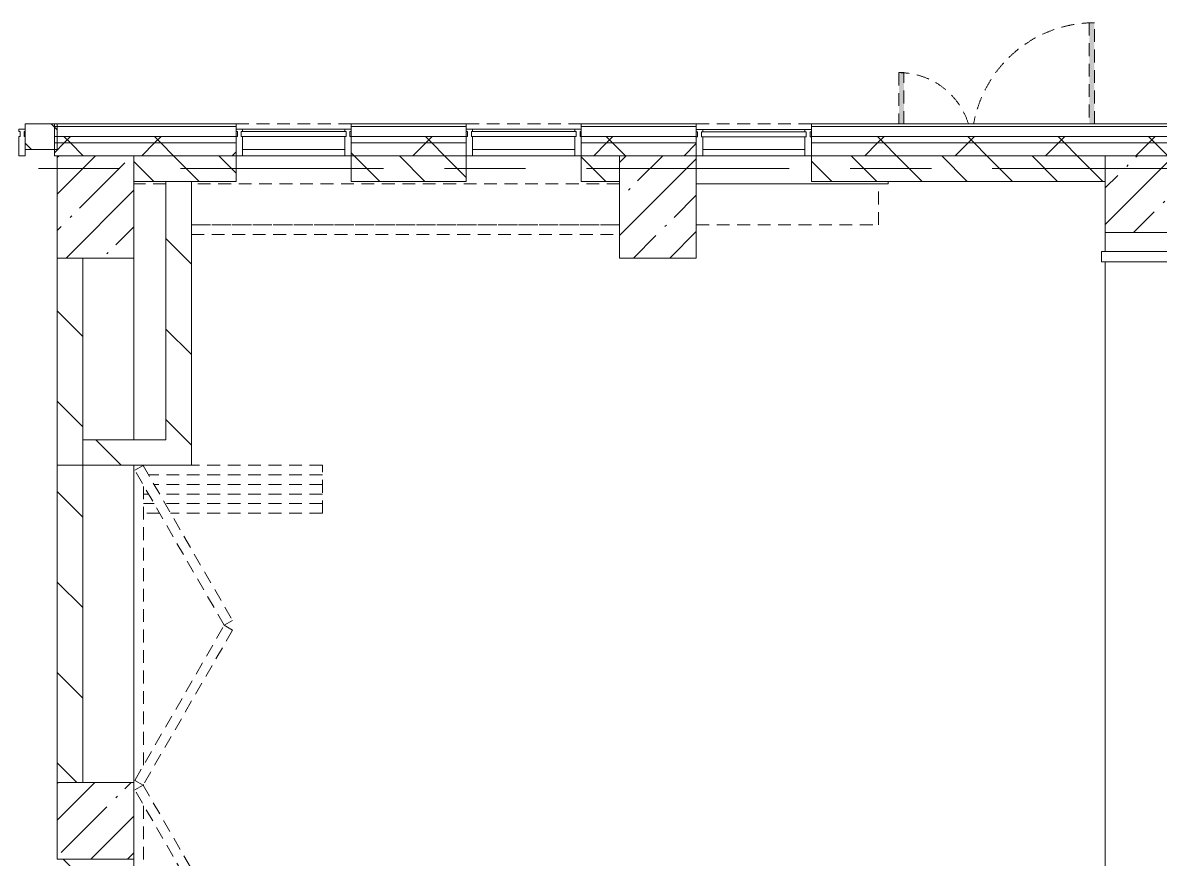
# Model space of a CAD drawing. Header units: millimetres. Extents: x 81037 to 284518, y -8553 to 29000.
# Drawn here: x 170948 to 179848, y 21600 to 28140 of the extents above; entities that cross this region are included whole.
import ezdxf

# ---------------------------------------------------------------- set-up
doc = ezdxf.new("R2010")
doc.units = ezdxf.units.MM
doc.linetypes.add('200_ШТРИХ__ш1_п0_6_', pattern=[160, 100, -60])
doc.linetypes.add('Осевая', pattern=[3175, 635, -476.25, 1587.5, -476.25])
for name, color, linetype, lineweight in [('A-DETL-MBND-1', 7, '200_ШТРИХ__ш1_п0_6_', 9), ('A-GLAZ-CURT-1', 7, 'Continuous', 5), ('A-GLAZ-CWMG-2', 7, 'Continuous', 5), ('A-WALL', 7, 'Continuous', 9), ('A-WALL-4', 7, 'Continuous', 5), ('I-WALL-6', 7, 'Continuous', 5), ('S-COLS-1', 7, 'Continuous', 5), ('S-STRS-1', 7, 'Continuous', 5), ('Оси', 7, 'Continuous', 9), ('Оси-2', 7, 'Осевая', 9)]:
    doc.layers.add(name, color=color, linetype=linetype, lineweight=lineweight)
doc.layers.add('A-FLOR-2', color=7, linetype='Continuous', lineweight=5, true_color=0xaaaaaa)
pattern_1 = [(45, (157507.65, 0), (-353.5534, 353.5534), []), (135, (157507.65, 0), (-353.5534, -353.5534), [])]
pattern_2 = [(135, (157507.65, 0), (-176.7767, -176.7767), [])]
pattern_3 = [(135, (157507.65, 0), (-353.553, -353.553), [])]

# ---------------------------------------------------------------- blocks, each defined once
blk = doc.blocks.new('BSC_Колонна _Прямоугольная - 600х800-24078684-2_1_3_птичка')
at = {"layer": 'S-COLS-1'}
h = blk.add_hatch(dxfattribs=at)
h.set_pattern_fill('FP_70', color=256, style=0, pattern_type=2)
h.set_pattern_definition([(45, (-14010, -26700), (-285.123, 285.123), []), (45, (-13724.88, -26700), (-285.123, 285.123), [504.031, -100.806, 16.764, -84.042])])
h.paths.add_polyline_path([(300, -400), (300, 400), (-300, 400), (-300, -400)])
for p, q in [((300, 400), (-300, 400)), ((-300, 400), (-300, -400)), ((300, -400), (300, 400)), ((-300, -400), (300, -400))]:
    blk.add_line(p, q, dxfattribs=at)
blk = doc.blocks.new('BSC_Колонна _Прямоугольная - 600х600-V56-2_1_3_птичка')
at = {"layer": 'S-COLS-1'}
h = blk.add_hatch(dxfattribs=at)
h.set_pattern_fill('FP_74', color=256, style=0, pattern_type=2)
h.set_pattern_definition([(45, (-14010, -21900), (-285.123, 285.123), []), (45, (-13724.88, -21900), (-285.123, 285.123), [504.031, -100.806, 16.764, -84.042])])
h.paths.add_polyline_path([(-300, -300), (300, -300), (300, 300), (-300, 300)])
for p, q in [((300, 300), (-300, 300)), ((-300, 300), (-300, -300)), ((300, -300), (300, 300)), ((-300, -300), (300, -300))]:
    blk.add_line(p, q, dxfattribs=at)
blk = doc.blocks.new('Прямоугольный импост - Импост структурный с накладкой - 190мм-22856075-2_1_3_птичка')
at = {"layer": 'A-GLAZ-CWMG-2'}
for p, q in [((0, 190), (-50, 190)), ((-50, 190), (-50, 40)), ((0, 40), (0, 190)), ((-50, 40), (-40, 40)), ((-40, 0), (-50, 0)), ((-50, 0), (-50, -17)), ((-40, 40), (-40, 0)), ((-10, 0), (-10, 40)), ((-10, 40), (0, 40)), ((0, 0), (-10, 0)), ((0, -17), (0, 0)), ((-50, -17), (0, -17))]:
    blk.add_line(p, q, dxfattribs=at)
blk = doc.blocks.new('Прямоугольный импост - Импост структурный с накладкой - 190мм-V62-2_1_3_птичка')
at = {"layer": 'A-GLAZ-CWMG-2'}
for p, q in [((0, 190), (-50, 190)), ((-50, 190), (-50, 40)), ((0, 40), (0, 188.3)), ((-50, 40), (-40, 40)), ((-40, 0), (-50, 0)), ((-50, 0), (-50, -17)), ((-40, 40), (-40, 0)), ((-10, 0), (-10, 40)), ((-10, 40), (0, 40)), ((0, 0), (-10, 0)), ((0, -17), (0, 0)), ((-50, -17), (0, -17))]:
    blk.add_line(p, q, dxfattribs=at)
blk = doc.blocks.new('Прямоугольный импост - Импост структурный с накладкой - 190мм-22856073-2_1_3_птичка')
at = {"layer": 'A-GLAZ-CWMG-2'}
for p, q in [((-50, 40), (-50, 190)), ((-50, 190), (0, 190)), ((0, 190), (0, 40)), ((-40, 40), (-50, 40)), ((-50, -17), (-50, 0)), ((-50, 0), (-40, 0)), ((-40, 0), (-40, 40)), ((-10, 40), (-10, 0)), ((0, 40), (-10, 40)), ((-10, 0), (0, 0)), ((0, 0), (0, -17)), ((0, -17), (-50, -17))]:
    blk.add_line(p, q, dxfattribs=at)
blk = doc.blocks.new('Системная панель - Стекло - 40мм-V79-2_1_3_птичка')
at = {"layer": 'A-GLAZ-CURT-1'}
h = blk.add_hatch(dxfattribs=at)
h.set_pattern_fill('FP_98', color=256, style=0, pattern_type=2)
h.set_pattern_definition([(45, (-17860.3, -26790), (-1414.21, 1414.21), [1000, -3000]), (45, (-18860.3, -27290), (-1414.21, 1414.21), [3000, -1000]), (45, (-16860.3, -27790), (-1414.21, 1414.21), [1000, -3000])])
h.paths.add_polyline_path([(-410, -40), (410, -40), (410, 0), (-410, 0)])
for p, q in [((410, 0), (-410, 0)), ((-410, 0), (-410, -40)), ((-410, -40), (410, -40)), ((410, -40), (410, 0))]:
    blk.add_line(p, q, dxfattribs=at)
blk = doc.blocks.new('Системная панель - Стекло - 40мм-V80-2_1_3_птичка')
at = {"layer": 'A-GLAZ-CURT-1'}
for p, q in [((410, 0), (-410, 0)), ((-410, 0), (-410, -40)), ((-410, -40), (410, -40)), ((410, -40), (410, 0))]:
    blk.add_line(p, q, dxfattribs=at)
blk = doc.blocks.new('Прямоугольный импост - Импост структурный с накладкой - 160мм Темный-33186089-2_1_3_птичка')
at = {"layer": 'A-GLAZ-CWMG-2'}
for p, q in [((16960.3, 27307), (17760.3, 27307)), ((16960.3, 27150), (17760.3, 27150))]:
    blk.add_line(p, q, dxfattribs=at)
blk = doc.blocks.new('DOR__перегородка__Прямоугольная - ТП-2_ Вн_ДПГ_9480х4200h_2-23998078-2_1_3_птичка')
at = {"layer": 'A-DETL-MBND-1'}
for p, q in [((3.4, -75), (1987.4, -75)), ((1981.6, -71.7), (2019.1, -6.7)), ((3193.9, -771.8), (1981.6, -71.7)), ((2019.1, -6.7), (3231.5, -706.9)), ((2137.4, -75), (4324.5, -75)), ((3230.4, -706.9), (4442.7, -6.7)), ((4480.3, -71.7), (3267.9, -771.8)), ((4442.7, -6.7), (4480.3, -71.7)), ((4474.5, -75), (4486.7, -75)), ((4480.9, -71.7), (4518.4, -6.7)), ((5693.3, -771.8), (4480.9, -71.7)), ((4518.4, -6.7), (5730.8, -706.9)), ((4636.7, -75), (6823.8, -75)), ((5729.7, -706.9), (6942.1, -6.7)), ((6979.6, -71.7), (5767.3, -771.8)), ((6942.1, -6.7), (6979.6, -71.7)), ((6973.8, -75), (6985, -75)), ((6979.2, -71.7), (7016.7, -6.7)), ((8191.6, -771.8), (6979.2, -71.7)), ((7016.7, -6.7), (8229.1, -706.9)), ((7135, -75), (9323.2, -75)), ((8229.1, -706.9), (9441.4, -6.7)), ((9478.9, -71.7), (8266.6, -771.8)), ((9105.2, -200.9), (9105.2, -75)), ((9180.2, -157.6), (9180.2, -75)), ((9255.2, -114.3), (9255.2, -75)), ((9441.4, -6.7), (9478.9, -71.7)), ((9473.2, -75), (9480, -75)), ((9330.2, -1474.2), (9330.2, -157.6)), ((9405.2, -1474.2), (9405.2, -114.3)), ((9180.2, -1474.2), (9180.2, -244.2)), ((9255.2, -1474.2), (9255.2, -200.9)), ((9105.2, -1474.2), (9105.2, -287.5)), ((9480, -1474.2), (9480, -450)), ((3231.5, -706.9), (3193.9, -771.8)), ((3267.9, -771.8), (3230.4, -706.9)), ((5730.8, -706.9), (5693.3, -771.8)), ((5767.3, -771.8), (5729.7, -706.9)), ((8229.1, -706.9), (8191.6, -771.8)), ((8266.6, -771.8), (8229.1, -706.9)), ((9105.2, -1474.2), (9480, -1474.2))]:
    blk.add_line(p, q, dxfattribs=at)
blk = doc.blocks.new('BSC_Колонна _Прямоугольная - 600х600-V109-2_1_3_птичка')
at = {"layer": 'S-COLS-1'}
h = blk.add_hatch(dxfattribs=at)
h.set_pattern_fill('FP_112', color=256, style=0, pattern_type=2)
h.set_pattern_definition([(45, (-22210, -26800), (-285.123, 285.123), []), (45, (-21924.88, -26800), (-285.123, 285.123), [504.031, -100.806, 16.764, -84.042])])
h.paths.add_polyline_path([(-300, -300), (300, -300), (300, 300), (-300, 300)])
for p, q in [((300, 300), (-300, 300)), ((-300, 300), (-300, -300)), ((300, -300), (300, 300)), ((-300, -300), (300, -300))]:
    blk.add_line(p, q, dxfattribs=at)
blk = doc.blocks.new('Перекрытия 3 - Перекрытия 4-20977624-2_1_3_птичка')
at = {"layer": 'S-STRS-1'}
for p, q in [((21910, 26500), (21910, 26351.1)), ((22810, 26351.1), (22810, 26500)), ((23710, 26351.1), (23710, 26500)), ((24610, 26351.1), (24610, 26500)), ((25510, 26351.1), (25510, 26500)), ((26410, 26351.1), (26410, 26500)), ((27310, 26351.1), (27310, 26500)), ((28210, 26351.1), (28210, 26500)), ((29110, 26351.1), (29110, 26500)), ((30010, 26351.1), (30010, 26500)), ((21910, 26270.4), (21910, 20500)), ((22810, 20500), (22810, 26270.4)), ((23710, 20500), (23710, 26270.4)), ((24610, 20500), (24610, 26270.4)), ((25510, 20500), (25510, 26270.4)), ((26410, 20500), (26410, 26270.4)), ((27310, 20500), (27310, 26270.4)), ((28210, 20500), (28210, 26270.4)), ((29110, 20500), (29110, 26270.4)), ((30010, 22600), (30010, 26270.4)), ((30010, 20500), (30010, 22000)), ((22490, 20500), (21910, 20500)), ((23390, 20500), (22810, 20500)), ((24290, 20500), (23710, 20500)), ((25190, 20500), (24610, 20500)), ((26090, 20500), (25510, 20500)), ((26990, 20500), (26410, 20500)), ((27890, 20500), (27310, 20500)), ((28790, 20500), (28210, 20500)), ((29690, 20500), (29110, 20500)), ((30610, 20500), (30010, 20500))]:
    blk.add_line(p, q, dxfattribs=at)
blk = doc.blocks.new('BSC_Колонна _Прямоугольная - 600х800-V151-2_1_3_птичка')
at = {"layer": 'S-COLS-1'}
h = blk.add_hatch(dxfattribs=at)
h.set_pattern_fill('FP_150', color=256, style=0, pattern_type=2)
h.set_pattern_definition([(45, (-18410.26, -26700), (-285.123, 285.123), []), (45, (-18125.13, -26700), (-285.123, 285.123), [504.031, -100.806, 16.764, -84.042])])
h.paths.add_polyline_path([(-300, -400), (300, -400), (300, 400), (-300, 400)])
for p, q in [((300, 400), (-300, 400)), ((-300, 400), (-300, -400)), ((300, -400), (300, 400)), ((-300, -400), (300, -400))]:
    blk.add_line(p, q, dxfattribs=at)
blk = doc.blocks.new('110_Дверь_СКБ_2Ст_Наружная - ДН-1_л_ Двухстворчатая 1450 х3300 _h_ в свету с верхним остеклением-23567691-2_1_3_птичка')
at = {"layer": 'A-DETL-MBND-1'}
for points in [[(784.5, 125), (784.5, 915), (744.5, 915), (744.5, 125)], [(-705.5, 125), (-705.5, 525), (-745.5, 525), (-745.5, 125)]]:
    blk.add_hatch(color=256, dxfattribs=at).paths.add_polyline_path(points)
for p, q in [((784.5, 915), (744.5, 915)), ((744.5, 915), (744.5, 125)), ((784.5, 125), (784.5, 915)), ((-745.5, 525), (-745.5, 125)), ((-705.5, 525), (-745.5, 525)), ((-705.5, 125), (-705.5, 525))]:
    blk.add_line(p, q, dxfattribs=at)
for centre, radius, start, end in [((784.5, -45), 960, 90, 169.73704), ((-745.5, -45), 570, 17.53545, 90)]:
    blk.add_arc(centre, radius, start, end, dxfattribs=at)
blk = doc.blocks.new('Системная панель - Стекло - 40мм-V164-2_1_3_птичка')
at = {"layer": 'A-GLAZ-CURT-1'}
for p, q in [((410, 0), (-410, 0)), ((-410, 0), (-410, -40)), ((-410, -40), (410, -40)), ((410, -40), (410, 0))]:
    blk.add_line(p, q, dxfattribs=at)
blk = doc.blocks.new('Стены наклон_ амфитеатр1 - Стены наклон_ амфитеатр-33007412-2_1_3_птичка')
at = {"layer": 'A-WALL-4'}
for p, q in [((21879, 26351.1), (21879, 26270.4)), ((30610, 26351.1), (21879, 26351.1)), ((30610, 26270.4), (30610, 26351.1)), ((21879, 26270.4), (30610, 26270.4))]:
    blk.add_line(p, q, dxfattribs=at)
blk = doc.blocks.new('Зашивка приборов отопления12 - Зашивка приборов отопления-33278990-2_1_3_птичка')
at = {"layer": 'A-DETL-MBND-1'}
for p, q in [((37640, 23400), (34289.7, 23400)), ((34289.7, 23079), (37640, 23079)), ((37640, 23079), (34289.7, 23079)), ((34289.7, 23004), (37640, 23004))]:
    blk.add_line(p, q, dxfattribs=at)
blk = doc.blocks.new('Зашивка приборов отопления13 - Зашивка приборов отопления-33279120-2_1_3_птичка')
at = {"layer": 'A-DETL-MBND-1'}
for p, q in [((20135.9, 26880), (18710.3, 26880)), ((20135.9, 26560), (20135.9, 26880)), ((18710.3, 26560), (20135.9, 26560))]:
    blk.add_line(p, q, dxfattribs=at)

msp = doc.modelspace()

# ---------------------------------------------------------------- hatches: boundary and pattern name
at = {"layer": 'A-WALL-4'}
h = msp.add_hatch(dxfattribs=at)
h.set_pattern_fill('FP_81', color=256, style=0, pattern_type=2)
h.set_pattern_definition(pattern_2)
h.paths.add_polyline_path([(171204.8, 27150), (171217.7, 27150), (171217.7, 27350), (170967.9, 27350), (170967.9, 27150)])
h.paths.add_polyline_path([(161567.7, 27150), (161617.7, 27150), (161617.7, 27350), (161567.7, 27350)])
h = msp.add_hatch(dxfattribs=at)
h.set_pattern_fill('FP_71', color=256, style=0, pattern_type=2)
h.set_pattern_definition(pattern_1)
h.paths.add_polyline_path([(191217.7, 27200), (191217.7, 27250), (177117.9, 27250), (177117.9, 27200), (191117.7, 27200)])
h.paths.add_polyline_path([(172132.3, 27200), (172617.9, 27200), (172617.9, 27250), (171196.7, 27250), (171196.7, 27200), (171204.8, 27200)])
h.paths.add_polyline_path([(173987.3, 27200), (174417.9, 27200), (174417.9, 27250), (173517.9, 27250), (173517.9, 27200)])
h.paths.add_polyline_path([(175317.9, 27200), (176217.9, 27200), (176217.9, 27250), (175317.9, 27250)])
h = msp.add_hatch(dxfattribs=at)
h.set_pattern_fill('FP_71', color=256, style=0, pattern_type=2)
h.set_pattern_definition(pattern_1)
h.paths.add_polyline_path([(190682.7, 27100), (191117.7, 27100), (191117.7, 27200), (177117.9, 27200), (177117.9, 27100), (189755.2, 27100)])
h.paths.add_polyline_path([(172132.3, 27100), (172617.9, 27100), (172617.9, 27200), (171196.7, 27200), (171196.7, 27100), (171817.7, 27100)])
h.paths.add_polyline_path([(173517.9, 27100), (174417.9, 27100), (174417.9, 27200), (173517.9, 27200)])
h.paths.add_polyline_path([(175317.9, 27100), (176217.9, 27100), (176217.9, 27200), (175317.9, 27200)])
h = msp.add_hatch(dxfattribs=at)
h.set_pattern_fill('FP_81', color=256, style=0, pattern_type=2)
h.set_pattern_definition(pattern_2)
h.paths.add_polyline_path([(178624.9, 26900), (179417.7, 26900), (179417.7, 27100), (177117.9, 27100), (177117.9, 26900)])
h.paths.add_polyline_path([(171817.7, 26900), (172617.9, 26900), (172617.9, 27100), (171817.7, 27100), (171817.7, 26987.7)])
h.paths.add_polyline_path([(175617.9, 26900), (175617.9, 27100), (175317.9, 27100), (175317.9, 26900)])
h.paths.add_polyline_path([(173517.9, 26900), (174417.9, 26900), (174417.9, 27100), (173517.9, 27100)])
at = {"layer": 'I-WALL-6'}
h = msp.add_hatch(dxfattribs=at)
h.set_pattern_fill('FP_82', color=256, style=0, pattern_type=2)
h.set_pattern_definition(pattern_3)
h.paths.add_polyline_path([(172267.7, 24680), (172267.7, 26900), (172067.7, 26900), (172067.7, 24680)])
h = msp.add_hatch(dxfattribs=at)
h.set_pattern_fill('FP_82', color=256, style=0, pattern_type=2)
h.set_pattern_definition(pattern_3)
h.paths.add_polyline_path([(171417.9, 24680), (171417.9, 26300), (171217.9, 26300), (171217.9, 24680)])
h = msp.add_hatch(dxfattribs=at)
h.set_pattern_fill('FP_82', color=256, style=0, pattern_type=2)
h.set_pattern_definition(pattern_3)
h.paths.add_polyline_path([(171217.9, 15200), (171417.9, 15200), (171417.9, 17850), (171217.9, 17850), (171217.9, 15848.6)])
h.paths.add_polyline_path([(171217.9, 18450), (171417.9, 18450), (171417.9, 21600), (171217.9, 21600), (171217.9, 20476.2)])
h.paths.add_polyline_path([(171217.9, 22200), (171417.9, 22200), (171417.9, 26300), (171217.9, 26300), (171217.9, 25103.8)])
h = msp.add_hatch(dxfattribs=at)
h.set_pattern_fill('FP_82', color=256, style=0, pattern_type=2)
h.set_pattern_definition(pattern_3)
h.paths.add_polyline_path([(172067.7, 24680), (172067.7, 24880), (171417.9, 24880), (171417.9, 24680)])

# ---------------------------------------------------------------- linework, layer by layer
at = {"layer": 'A-DETL-MBND-1'}
for p, q in [((172617.9, 27350), (173517.9, 27350)), ((174417.9, 27350), (175317.9, 27350)), ((176217.9, 27350), (177117.9, 27350)), ((172667.9, 27100), (173467.9, 27100)), ((173467.9, 27100), (172667.9, 27100)), ((174467.9, 27100), (175267.9, 27100)), ((175267.9, 27100), (174467.9, 27100)), ((176267.5, 27100), (177068, 27100)), ((177068, 27100), (176267.5, 27100)), ((172067.7, 26880), (171817.7, 26880)), ((175617.9, 26880), (172267.7, 26880)), ((177717.7, 26880), (176217.9, 26880)), ((177717.7, 26900), (177717.7, 26880))]:
    msp.add_line(p, q, dxfattribs=at)
at = {"layer": 'A-FLOR-2'}
for p, q in [((171817.9, 24880), (171817.9, 26500)), ((171817.9, 15200), (171817.9, 24680))]:
    msp.add_line(p, q, dxfattribs=at)
at = {"layer": 'A-WALL'}
for p, q in [((172617.9, 27330), (171196.7, 27330)), ((174417.9, 27330), (173517.9, 27330)), ((176217.9, 27330), (175317.9, 27330)), ((191347.7, 27330), (177117.9, 27330)), ((172617.9, 27250), (171196.7, 27250)), ((174417.9, 27250), (173517.9, 27250)), ((176217.9, 27250), (175317.9, 27250)), ((191267.7, 27250), (177117.9, 27250)), ((172617.9, 27200), (171196.7, 27200)), ((174417.9, 27200), (173517.9, 27200)), ((176217.9, 27200), (175317.9, 27200)), ((191217.7, 27200), (177117.9, 27200)), ((172617.9, 27100), (171817.7, 27100)), ((174417.9, 27100), (173517.9, 27100)), ((175617.9, 27100), (175317.9, 27100)), ((179417.7, 27100), (177117.9, 27100)), ((172267.7, 26900), (172067.7, 26900))]:
    msp.add_line(p, q, dxfattribs=at)
at = {"layer": 'A-WALL-4'}
for p, q in [((172617.9, 27350), (170967.9, 27350)), ((170967.9, 27350), (170967.9, 27150)), ((171196.7, 27350), (171196.7, 27100)), ((171217.7, 27150), (171217.7, 27350)), ((172617.9, 27100), (172617.9, 27350)), ((174417.9, 27350), (173517.9, 27350)), ((173517.9, 27350), (173517.9, 27100)), ((174417.9, 27100), (174417.9, 27350)), ((176217.9, 27350), (175317.9, 27350)), ((175317.9, 27350), (175317.9, 27100)), ((176217.9, 27100), (176217.9, 27350)), ((191367.7, 27350), (177117.9, 27350)), ((177117.9, 27350), (177117.9, 27100)), ((170967.9, 27150), (171217.7, 27150)), ((171196.7, 27100), (171217.7, 27100)), ((171817.7, 27100), (172617.9, 27100)), ((172617.9, 26900), (172617.9, 27100)), ((173517.9, 27100), (174417.9, 27100)), ((173517.9, 27100), (173517.9, 26900)), ((174417.9, 26900), (174417.9, 27100)), ((175317.9, 27100), (175617.9, 27100)), ((175317.9, 27100), (175317.9, 26900)), ((177117.9, 27100), (179417.7, 27100)), ((177117.9, 27100), (177117.9, 26900)), ((171817.7, 26900), (172067.7, 26900)), ((172267.7, 26900), (172617.9, 26900)), ((173517.9, 26900), (174417.9, 26900)), ((175317.9, 26900), (175617.9, 26900)), ((177117.9, 26900), (179417.7, 26900))]:
    msp.add_line(p, q, dxfattribs=at)
at = {"layer": 'I-WALL-6'}
for p, q in [((172067.7, 26900), (172067.7, 24880)), ((172267.7, 24680), (172267.7, 26900)), ((171217.9, 26300), (171217.9, 22200)), ((171417.9, 22200), (171417.9, 26300)), ((172067.7, 24880), (171417.9, 24880)), ((171217.9, 24680), (172267.7, 24680))]:
    msp.add_line(p, q, dxfattribs=at)
at = {"layer": 'Оси'}
msp.add_line((178867.7, 27000), (191367.7, 27000), dxfattribs=at)
at = {"layer": 'Оси-2'}
msp.add_line((167896.7, 27000), (178867.7, 27000), dxfattribs=at)

# ---------------------------------------------------------------- block references
at = {"layer": 'A-DETL-MBND-1'}
for name, p in [('110_Дверь_СКБ_2Ст_Наружная - ДН-1_л_ Двухстворчатая 1450 х3300 _h_ в свету с верхним остеклением-23567691-2_1_3_птичка', (178548.2, 27225)), ('Зашивка приборов отопления12 - Зашивка приборов отопления-33278990-2_1_3_птичка', (137977.9, 3480)), ('Зашивка приборов отопления13 - Зашивка приборов отопления-33279120-2_1_3_птичка', (157507.7, 0))]:
    msp.add_blockref(name, p, dxfattribs=at)
at = {"layer": 'A-DETL-MBND-1', "rotation": 90.00000000000044}
msp.add_blockref('DOR__перегородка__Прямоугольная - ТП-2_ Вн_ДПГ_9480х4200h_2-23998078-2_1_3_птичка', (171817.7, 15200), dxfattribs=at)
at = {"layer": 'A-GLAZ-CURT-1'}
for name, p in [('Системная панель - Стекло - 40мм-V164-2_1_3_птичка', (173067.9, 27290)), ('Системная панель - Стекло - 40мм-V79-2_1_3_птичка', (174867.9, 27290)), ('Системная панель - Стекло - 40мм-V80-2_1_3_птичка', (176667.9, 27288.3))]:
    msp.add_blockref(name, p, dxfattribs=at)
at = {"layer": 'A-GLAZ-CWMG-2', "extrusion": (0, 0, -1), "rotation": 180}
for p in [(-170967.9, 27290), (-173517.9, 27290), (-175317.9, 27290), (-177117.9, 27288.3)]:
    msp.add_blockref('Прямоугольный импост - Импост структурный с накладкой - 190мм-22856073-2_1_3_птичка', p, dxfattribs=at)
at = {"layer": 'A-GLAZ-CWMG-2', "rotation": 180}
for name, p in [('Прямоугольный импост - Импост структурный с накладкой - 190мм-22856075-2_1_3_птичка', (172617.9, 27290)), ('Прямоугольный импост - Импост структурный с накладкой - 190мм-22856075-2_1_3_птичка', (174417.9, 27290)), ('Прямоугольный импост - Импост структурный с накладкой - 190мм-V62-2_1_3_птичка', (176217.9, 27288.3))]:
    msp.add_blockref(name, p, dxfattribs=at)
at = {"layer": 'A-GLAZ-CWMG-2'}
for p in [(155707.7, 0), (157507.7, 0), (159307.7, -1.7)]:
    msp.add_blockref('Прямоугольный импост - Импост структурный с накладкой - 160мм Темный-33186089-2_1_3_птичка', p, dxfattribs=at)
at = {"layer": 'A-WALL-4'}
msp.add_blockref('Стены наклон_ амфитеатр1 - Стены наклон_ амфитеатр-33007412-2_1_3_птичка', (157507.7, 0), dxfattribs=at)
at = {"layer": 'S-COLS-1'}
for name, p in [('BSC_Колонна _Прямоугольная - 600х800-24078684-2_1_3_птичка', (171517.7, 26700)), ('BSC_Колонна _Прямоугольная - 600х800-V151-2_1_3_птичка', (175917.9, 26700)), ('BSC_Колонна _Прямоугольная - 600х600-V109-2_1_3_птичка', (179717.7, 26800)), ('BSC_Колонна _Прямоугольная - 600х600-V56-2_1_3_птичка', (171517.7, 21900))]:
    msp.add_blockref(name, p, dxfattribs=at)
at = {"layer": 'S-STRS-1'}
msp.add_blockref('Перекрытия 3 - Перекрытия 4-20977624-2_1_3_птичка', (157507.7, 0), dxfattribs=at)

doc.saveas('drawing.dxf')
